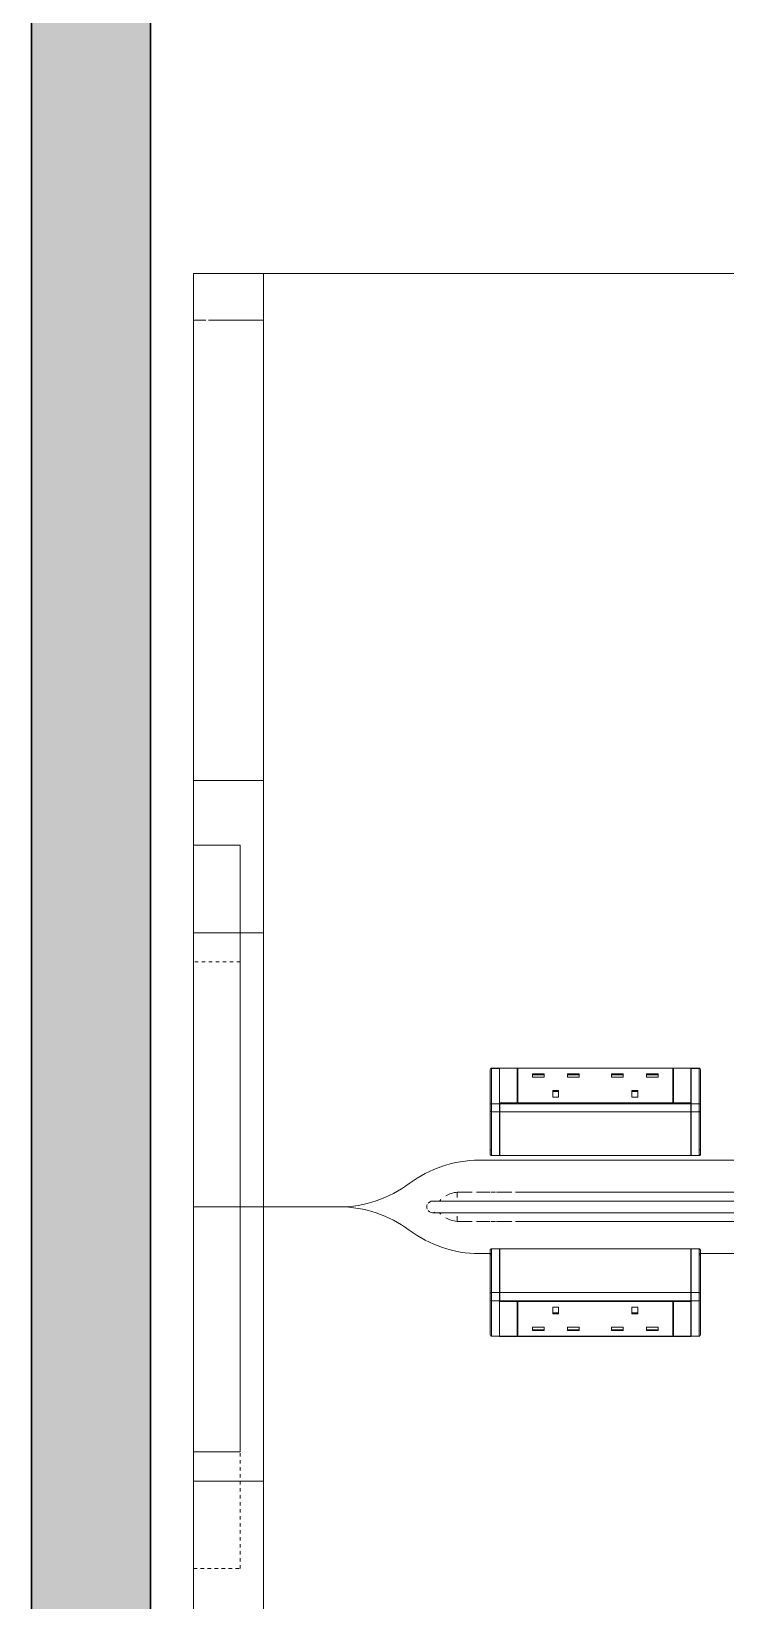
# Model space of a CAD drawing. Header units: millimetres. Extents: x 79795 to 317870, y -36033 to 97293.
# Drawn here: x 162751 to 163346, y 16812 to 18157 of the extents above; entities that cross this region are included whole.
import ezdxf

# ---------------------------------------------------------------- set-up
doc = ezdxf.new("R2010")
doc.units = ezdxf.units.MM
doc.header["$MEASUREMENT"] = 0
doc.linetypes.add('Dash', pattern=[6, 3, -3])
for name, color, linetype, lineweight in [('CSM-STL-XX-ZZ-M3-A-XXXX-00001_detached _19_04_21__rvt-1-Level 4$0$A-WALL-PATT', 7, 'CONTINUOUS', 9), ('CSM-STL-XX-ZZ-M3-A-XXXX-00001_detached _19_04_21__rvt-1-Level 4$0$I-WALL', 7, 'CONTINUOUS', 9), ('I-FURN', 8, 'CONTINUOUS', 9), ('I-FURN-HDLN', 8, 'Dash', 9)]:
    doc.layers.add(name, color=color, linetype=linetype, lineweight=lineweight)

msp = doc.modelspace()

# ---------------------------------------------------------------- hatches: boundary and pattern name
at = {"layer": 'CSM-STL-XX-ZZ-M3-A-XXXX-00001_detached _19_04_21__rvt-1-Level 4$0$A-WALL-PATT'}
h = msp.add_hatch(color=256, dxfattribs=at)
h.paths.add_polyline_path([(162852.8, 15209.3), (162852.8, 19329.8), (162750.8, 19329.8), (162750.8, 15209.3), (162773, 15209.3)], flags=0)
h.paths.add_polyline_path([(162852.8, 20339.8), (162852.8, 23260.3), (162750.8, 23260.3), (162750.8, 20339.8), (162773, 20339.8)], flags=0)

# ---------------------------------------------------------------- linework, layer by layer
at = {"layer": 'CSM-STL-XX-ZZ-M3-A-XXXX-00001_detached _19_04_21__rvt-1-Level 4$0$I-WALL', "lineweight": 30}
for p, q in [((162750.8, 19329.8), (162750.8, 15209.3)), ((162852.8, 15209.3), (162852.8, 19329.8))]:
    msp.add_line(p, q, dxfattribs=at)
at = {"layer": 'I-FURN'}
for p, q in [((162889.8, 17514.8), (162889.8, 17949.4)), ((162889.8, 17949.4), (162889.8, 17909.4)), ((162949.8, 17949.4), (162889.8, 17949.4)), ((162949.8, 17949.4), (162889.8, 17949.4)), ((164489.8, 17949.4), (162889.8, 17949.4)), ((162889.8, 17949.4), (162889.8, 17149.4)), ((162889.8, 17149.4), (162889.8, 17949.4)), ((162889.8, 17949.4), (164489.8, 17949.4)), ((162949.8, 17909.4), (162949.8, 17949.4)), ((162949.8, 17949.4), (162949.8, 17514.8)), ((162889.8, 17909.4), (162889.8, 16389.4)), ((162900.4, 17909.4), (162889.8, 17909.4)), ((162900.4, 17909.4), (162889.8, 17909.4)), ((162949.8, 17909.4), (162902.7, 17909.4)), ((162949.8, 17909.4), (162902.7, 17909.4)), ((162949.8, 16389.4), (162949.8, 17909.4)), ((162889.8, 17384.4), (162889.8, 17514.8)), ((162949.8, 17514.8), (162889.8, 17514.8)), ((162949.8, 17514.8), (162889.8, 17514.8)), ((162949.8, 17514.8), (162949.8, 17384.4)), ((162929.8, 17459.4), (162889.8, 17459.4)), ((162889.8, 17459.4), (162889.8, 16939.4)), ((162929.8, 16939.4), (162929.8, 17459.4)), ((162889.8, 16914.4), (162889.8, 17384.4)), ((162949.8, 17384.4), (162889.8, 17384.4)), ((162949.8, 17384.4), (162889.8, 17384.4)), ((162949.8, 17384.4), (162949.8, 16914.4)), ((163144.2, 17267.2), (163144.2, 17237)), ((163144.2, 17267.2), (163144.2, 17237)), ((163144.4, 17267.9), (163144.4, 17267.9)), ((163152.2, 17268.2), (163145.2, 17268.2)), ((163145.2, 17268.1), (163145.2, 17268.2)), ((163152.2, 17268.2), (163145.2, 17268.2)), ((163152.2, 17268.2), (163145.2, 17268.2)), ((163145.2, 17237.8), (163145.2, 17268.1)), ((163145.2, 17268.1), (163152.2, 17268.1)), ((163152.2, 17268.4), (163167.2, 17268.4)), ((163152.2, 17238.6), (163152.2, 17268.4)), ((163152.2, 17268.1), (163152.2, 17268.2)), ((163152.2, 17237.8), (163152.2, 17268.1)), ((163316.2, 17268.2), (163152.3, 17268.2)), ((163167.2, 17268.4), (163167.2, 17238.6)), ((163167.2, 17268.1), (163167.7, 17268.1)), ((163167.7, 17268.4), (163300.7, 17268.4)), ((163167.7, 17268.4), (163167.7, 17238.6)), ((163180.3, 17263.4), (163180.3, 17260.5)), ((163190.3, 17263.4), (163180.3, 17263.4)), ((163190.3, 17262.7), (163180.3, 17262.7)), ((163190.3, 17260.5), (163180.3, 17260.5)), ((163190.3, 17263.4), (163190.3, 17260.5)), ((163210.3, 17263.4), (163210.3, 17260.5)), ((163220.3, 17263.4), (163210.3, 17263.4)), ((163220.3, 17262.7), (163210.3, 17262.7)), ((163220.3, 17260.5), (163210.3, 17260.5)), ((163220.3, 17263.4), (163220.3, 17260.5)), ((163248.1, 17263.4), (163248.1, 17260.5)), ((163258.1, 17263.4), (163248.1, 17263.4)), ((163258.1, 17262.7), (163248.1, 17262.7)), ((163258.1, 17260.5), (163248.1, 17260.5)), ((163258.1, 17263.4), (163258.1, 17260.5)), ((163278.1, 17263.4), (163278.1, 17260.5)), ((163288.1, 17263.4), (163278.1, 17263.4)), ((163288.1, 17262.7), (163278.1, 17262.7)), ((163288.1, 17260.5), (163278.1, 17260.5)), ((163288.1, 17263.4), (163288.1, 17260.5)), ((163300.7, 17268.4), (163300.7, 17238.6)), ((163300.7, 17268.1), (163301.2, 17268.1)), ((163301.2, 17238.6), (163301.2, 17268.4)), ((163301.2, 17268.4), (163316.2, 17268.4)), ((163316.2, 17268.4), (163316.2, 17238.6)), ((163323.3, 17268.2), (163316.3, 17268.2)), ((163323.3, 17268.2), (163316.3, 17268.2)), ((163316.3, 17268.2), (163323.3, 17268.2)), ((163316.3, 17268.2), (163316.3, 17268.1)), ((163323.3, 17268.1), (163316.3, 17268.1)), ((163316.3, 17268.1), (163316.3, 17237.8)), ((163323.3, 17268.2), (163323.3, 17268.1)), ((163323.3, 17268.1), (163323.3, 17237.8)), ((163324, 17267.9), (163324.1, 17267.9)), ((163324.3, 17237), (163324.3, 17267.2)), ((163324.3, 17237), (163324.3, 17267.2)), ((163197.8, 17249.1), (163197.8, 17243.3)), ((163202.8, 17249.1), (163197.8, 17249.1)), ((163202.8, 17248.3), (163197.8, 17248.3)), ((163202.8, 17243.3), (163197.8, 17243.3)), ((163202.8, 17249.1), (163202.8, 17243.3)), ((163265.6, 17249.1), (163265.6, 17243.3)), ((163270.6, 17249.1), (163265.6, 17249.1)), ((163270.6, 17248.3), (163265.6, 17248.3)), ((163265.6, 17243.3), (163270.6, 17243.3)), ((163270.6, 17243.3), (163270.6, 17249.1)), ((163144.2, 17198.4), (163144.2, 17237)), ((163144.2, 17237), (163144.2, 17231.4)), ((163144.2, 17231.4), (163144.2, 17194.4)), ((163145.2, 17230.9), (163145.2, 17237.8)), ((163145.2, 17237.8), (163152.2, 17237.8)), ((163145.2, 17193.4), (163145.2, 17230.9)), ((163145.2, 17230.9), (163152.2, 17230.9)), ((163167.2, 17238.6), (163152.2, 17238.6)), ((163152.2, 17238.6), (163152.2, 17236.2)), ((163152.2, 17230.9), (163152.2, 17237.8)), ((163152.2, 17193.4), (163152.2, 17230.9)), ((163152.3, 17238.4), (163167.2, 17238.4)), ((163152.3, 17237.8), (163152.3, 17238.4)), ((163152.3, 17237.8), (163152.3, 17230.9)), ((163316.2, 17237.8), (163152.3, 17237.8)), ((163152.3, 17230.9), (163152.3, 17193.4)), ((163316.2, 17230.9), (163152.3, 17230.9)), ((163300.7, 17238.6), (163167.7, 17238.6)), ((163167.7, 17238.4), (163300.7, 17238.4)), ((163316.2, 17238.6), (163301.2, 17238.6)), ((163301.2, 17238.4), (163316.2, 17238.4)), ((163316.2, 17238.4), (163316.2, 17237.8)), ((163316.2, 17230.9), (163316.2, 17237.8)), ((163316.2, 17193.4), (163316.2, 17230.9)), ((163323.3, 17237.8), (163316.3, 17237.8)), ((163316.3, 17237.8), (163316.3, 17230.9)), ((163323.3, 17230.9), (163316.3, 17230.9)), ((163316.3, 17230.9), (163316.3, 17193.4)), ((163323.3, 17237.8), (163323.3, 17230.9)), ((163323.3, 17230.9), (163323.3, 17193.4)), ((163324.3, 17237), (163324.3, 17198.4)), ((163324.3, 17231.4), (163324.3, 17237)), ((163324.3, 17194.4), (163324.3, 17231.4)), ((163134.8, 17189.4), (164244.8, 17189.4)), ((164244.8, 17189.4), (163134.8, 17189.4)), ((163145.2, 17198.4), (163144.2, 17198.4)), ((163144.2, 17194.4), (163144.2, 17198.4)), ((163144.2, 17194.4), (163144.2, 17194.4)), ((163145.2, 17193.4), (163152.2, 17193.4)), ((163145.2, 17193.4), (163152.2, 17193.4)), ((163152.3, 17193.4), (163316.2, 17193.4)), ((163316.2, 17193.4), (163152.3, 17193.4)), ((163316.3, 17193.4), (163323.3, 17193.4)), ((163323.3, 17193.4), (163316.3, 17193.4)), ((163324.3, 17198.4), (163323.3, 17198.4)), ((163324.3, 17198.4), (163324.3, 17194.4)), ((163014.8, 17149.4), (162889.8, 17149.4)), ((162889.8, 17149.4), (162889.8, 16349.4)), ((162889.8, 16349.4), (162889.8, 17149.4)), ((162889.8, 17149.4), (163014.8, 17149.4)), ((162889.8, 17149.4), (163014.8, 17149.4)), ((163014.8, 17149.4), (162889.8, 17149.4)), ((163094.9, 17154.4), (163094.8, 17154.4)), ((163094.8, 17154.4), (163094.8, 17154.4)), ((163095.1, 17154.4), (163094.9, 17154.4)), ((163095.4, 17154.4), (163095.1, 17154.4)), ((163095.9, 17154.4), (163095.4, 17154.4)), ((163096.4, 17154.4), (163095.9, 17154.4)), ((163097.1, 17154.4), (163096.4, 17154.4)), ((163097.8, 17154.4), (163097.1, 17154.4)), ((163098.7, 17154.4), (163097.8, 17154.4)), ((163099.7, 17154.4), (163098.7, 17154.4)), ((163100.7, 17154.4), (163099.7, 17154.4)), ((163101.9, 17154.4), (163100.7, 17154.4)), ((163103.2, 17154.4), (163101.9, 17154.4)), ((163104.6, 17154.4), (163103.2, 17154.4)), ((163106.1, 17154.4), (163104.6, 17154.4)), ((163107.7, 17154.4), (163106.1, 17154.4)), ((163109.3, 17154.4), (163107.7, 17154.4)), ((163111.1, 17154.4), (163109.3, 17154.4)), ((163112.9, 17154.4), (163111.1, 17154.4)), ((163114.9, 17154.4), (163112.9, 17154.4)), ((163116.9, 17154.4), (163114.9, 17154.4)), ((163115.7, 17161.9), (163115.7, 17157.4)), ((163115.7, 17161.9), (163119.2, 17161.9)), ((163119, 17154.4), (163116.9, 17154.4)), ((163121.2, 17154.4), (163119, 17154.4)), ((163119.5, 17161.9), (163120.4, 17161.9)), ((163120.8, 17161.9), (163128.8, 17161.9)), ((163123.4, 17154.4), (163121.2, 17154.4)), ((163125.7, 17154.4), (163123.4, 17154.4)), ((163128.1, 17154.4), (163125.7, 17154.4)), ((163130.5, 17154.4), (163128.1, 17154.4)), ((163133, 17154.4), (163130.5, 17154.4)), ((163132.3, 17161.9), (163143.8, 17161.9)), ((163135.5, 17154.4), (163133, 17154.4)), ((163138.1, 17154.4), (163135.5, 17154.4)), ((163140.8, 17154.4), (163138.1, 17154.4)), ((163143.4, 17154.4), (163140.8, 17154.4)), ((163146.1, 17154.4), (163143.4, 17154.4)), ((163144.6, 17161.9), (163148.7, 17161.9)), ((163148.9, 17154.4), (163146.1, 17154.4)), ((163151.7, 17154.4), (163148.9, 17154.4)), ((163149.6, 17161.9), (163162.8, 17161.9)), ((163154.4, 17154.4), (163151.7, 17154.4)), ((163157.3, 17154.4), (163154.4, 17154.4)), ((163160.1, 17154.4), (163157.3, 17154.4)), ((163162.9, 17154.4), (163160.1, 17154.4)), ((163165.7, 17154.4), (163162.9, 17154.4)), ((163165.7, 17161.9), (164203.9, 17161.9)), ((164203.9, 17154.4), (163165.7, 17154.4)), ((163094.8, 17144.4), (163094.9, 17144.4)), ((163094.9, 17144.4), (163095.1, 17144.4)), ((163095.1, 17144.4), (163095.3, 17144.4)), ((163095.3, 17144.4), (163095.7, 17144.4)), ((163095.7, 17144.4), (163096.2, 17144.4)), ((163096.2, 17144.4), (163096.9, 17144.4)), ((163096.9, 17144.4), (163097.6, 17144.4)), ((163097.6, 17144.4), (163098.4, 17144.4)), ((163098.4, 17144.4), (163099.4, 17144.4)), ((163099.4, 17144.4), (163100.4, 17144.4)), ((163100.4, 17144.4), (163101.6, 17144.4)), ((163101.6, 17144.4), (163102.8, 17144.4)), ((163102.8, 17144.4), (163104.2, 17144.4)), ((163104.2, 17144.4), (163105.7, 17144.4)), ((163105.7, 17144.4), (163107.2, 17144.4)), ((163107.2, 17144.4), (163108.9, 17144.4)), ((163108.9, 17144.4), (163110.6, 17144.4)), ((163110.6, 17144.4), (163112.4, 17144.4)), ((163112.4, 17144.4), (163114.3, 17144.4)), ((163114.3, 17144.4), (163116.3, 17144.4)), ((163115.7, 17141.5), (163115.7, 17136.9)), ((163119.2, 17136.9), (163115.7, 17136.9)), ((163116.3, 17144.4), (163118.4, 17144.4)), ((163118.4, 17144.4), (163120.6, 17144.4)), ((163120.4, 17136.9), (163119.5, 17136.9)), ((163120.6, 17144.4), (163122.8, 17144.4)), ((163128.8, 17136.9), (163120.8, 17136.9)), ((163122.8, 17144.4), (163125.1, 17144.4)), ((163125.1, 17144.4), (163127.4, 17144.4)), ((163127.4, 17144.4), (163129.8, 17144.4)), ((163129.8, 17144.4), (163132.3, 17144.4)), ((163132.3, 17144.4), (163134.8, 17144.4)), ((163143.8, 17136.9), (163132.3, 17136.9)), ((163134.8, 17144.4), (163137.4, 17144.4)), ((163137.4, 17144.4), (163140, 17144.4)), ((163140, 17144.4), (163142.7, 17144.4)), ((163142.7, 17144.4), (163145.4, 17144.4)), ((163148.7, 17136.9), (163144.6, 17136.9)), ((163145.4, 17144.4), (163148.1, 17144.4)), ((163148.1, 17144.4), (163150.9, 17144.4)), ((163162.8, 17136.9), (163149.6, 17136.9)), ((163150.9, 17144.4), (163153.7, 17144.4)), ((163153.7, 17144.4), (163156.5, 17144.4)), ((163156.5, 17144.4), (163159.3, 17144.4)), ((163159.3, 17144.4), (163162.1, 17144.4)), ((163162.1, 17144.4), (163165, 17144.4)), ((163165, 17144.4), (163165.7, 17144.4)), ((163165.7, 17144.4), (164203.9, 17144.4)), ((164203.9, 17136.9), (163165.7, 17136.9)), ((163145.2, 17109.4), (163134.8, 17109.4)), ((163134.8, 17109.4), (163145.2, 17109.4)), ((163144.2, 17108.4), (163144.2, 17112.4)), ((163144.2, 17112.4), (163144.2, 17075.4)), ((163152.2, 17113.4), (163145.2, 17113.4)), ((163145.2, 17075.9), (163145.2, 17113.4)), ((163145.2, 17113.4), (163152.2, 17113.4)), ((163152.2, 17075.9), (163152.2, 17113.4)), ((163316.2, 17113.4), (163152.3, 17113.4)), ((163152.3, 17113.4), (163316.2, 17113.4)), ((163152.3, 17113.4), (163152.3, 17075.9)), ((163316.2, 17075.9), (163316.2, 17113.4)), ((163323.3, 17113.4), (163316.3, 17113.4)), ((163323.3, 17113.4), (163316.3, 17113.4)), ((163316.3, 17113.4), (163316.3, 17075.9)), ((163323.3, 17113.4), (163323.3, 17075.9)), ((164244.8, 17109.4), (163323.3, 17109.4)), ((163323.3, 17109.4), (164244.8, 17109.4)), ((163324.3, 17112.4), (163324.3, 17112.4)), ((163324.3, 17075.4), (163324.3, 17112.4)), ((163324.3, 17112.4), (163324.3, 17108.4)), ((163144.2, 17108.4), (163145.2, 17108.4)), ((163144.2, 17069.8), (163144.2, 17108.4)), ((163323.3, 17108.4), (163324.3, 17108.4)), ((163324.3, 17108.4), (163324.3, 17069.8)), ((163144.2, 17075.4), (163144.2, 17069.8)), ((163144.2, 17069.8), (163144.2, 17039.6)), ((163144.2, 17069.8), (163144.2, 17039.6)), ((163145.2, 17069), (163145.2, 17075.9)), ((163145.2, 17075.9), (163152.2, 17075.9)), ((163145.2, 17038.7), (163145.2, 17069)), ((163145.2, 17069), (163152.2, 17069)), ((163152.2, 17069), (163152.2, 17075.9)), ((163152.2, 17038.7), (163152.2, 17069)), ((163152.2, 17068.2), (163167.2, 17068.2)), ((163152.2, 17038.4), (163152.2, 17068.2)), ((163152.3, 17075.9), (163316.2, 17075.9)), ((163152.3, 17075.9), (163152.3, 17069)), ((163152.3, 17069), (163316.2, 17069)), ((163152.3, 17068.4), (163152.3, 17069)), ((163167.2, 17068.4), (163152.3, 17068.4)), ((163167.2, 17068.2), (163167.2, 17038.4)), ((163300.7, 17068.4), (163167.7, 17068.4)), ((163167.7, 17068.2), (163300.7, 17068.2)), ((163167.7, 17038.4), (163167.7, 17068.2)), ((163300.7, 17038.4), (163300.7, 17068.2)), ((163316.2, 17068.4), (163301.2, 17068.4)), ((163301.2, 17068.2), (163316.2, 17068.2)), ((163301.2, 17038.4), (163301.2, 17068.2)), ((163316.2, 17069), (163316.2, 17075.9)), ((163316.2, 17068.2), (163316.2, 17070.6)), ((163316.2, 17069), (163316.2, 17068.4)), ((163316.2, 17068.2), (163316.2, 17038.4)), ((163323.3, 17075.9), (163316.3, 17075.9)), ((163316.3, 17075.9), (163316.3, 17069)), ((163323.3, 17069), (163316.3, 17069)), ((163316.3, 17069), (163316.3, 17038.7)), ((163323.3, 17075.9), (163323.3, 17069)), ((163323.3, 17069), (163323.3, 17038.7)), ((163324.3, 17069.8), (163324.3, 17075.4)), ((163324.3, 17039.6), (163324.3, 17069.8)), ((163324.3, 17039.6), (163324.3, 17069.8)), ((163202.8, 17063.5), (163197.8, 17063.5)), ((163197.8, 17063.5), (163197.8, 17057.7)), ((163197.8, 17058.5), (163202.8, 17058.5)), ((163197.8, 17057.7), (163202.8, 17057.7)), ((163202.8, 17057.7), (163202.8, 17063.5)), ((163265.6, 17057.7), (163265.6, 17063.5)), ((163265.6, 17063.5), (163270.6, 17063.5)), ((163265.6, 17058.5), (163270.6, 17058.5)), ((163265.6, 17057.7), (163270.6, 17057.7)), ((163270.6, 17057.7), (163270.6, 17063.5)), ((163180.3, 17043.4), (163180.3, 17046.3)), ((163180.3, 17046.3), (163190.3, 17046.3)), ((163180.3, 17044.1), (163190.3, 17044.1)), ((163180.3, 17043.4), (163190.3, 17043.4)), ((163190.3, 17043.4), (163190.3, 17046.3)), ((163210.3, 17043.4), (163210.3, 17046.3)), ((163210.3, 17046.3), (163220.3, 17046.3)), ((163210.3, 17044.1), (163220.3, 17044.1)), ((163210.3, 17043.4), (163220.3, 17043.4)), ((163220.3, 17043.4), (163220.3, 17046.3)), ((163248.1, 17043.4), (163248.1, 17046.3)), ((163248.1, 17046.3), (163258.1, 17046.3)), ((163248.1, 17044.1), (163258.1, 17044.1)), ((163248.1, 17043.4), (163258.1, 17043.4)), ((163258.1, 17043.4), (163258.1, 17046.3)), ((163278.1, 17043.4), (163278.1, 17046.3)), ((163278.1, 17046.3), (163288.1, 17046.3)), ((163278.1, 17044.1), (163288.1, 17044.1)), ((163278.1, 17043.4), (163288.1, 17043.4)), ((163288.1, 17043.4), (163288.1, 17046.3)), ((163144.4, 17038.9), (163144.4, 17038.9)), ((163145.2, 17038.6), (163145.2, 17038.7)), ((163145.2, 17038.7), (163152.2, 17038.7)), ((163145.2, 17038.6), (163152.2, 17038.6)), ((163145.2, 17038.6), (163152.2, 17038.6)), ((163152.2, 17038.6), (163145.2, 17038.6)), ((163152.2, 17038.6), (163152.2, 17038.7)), ((163167.2, 17038.4), (163152.2, 17038.4)), ((163152.3, 17038.6), (163316.2, 17038.6)), ((163167.7, 17038.7), (163167.2, 17038.7)), ((163300.7, 17038.4), (163167.7, 17038.4)), ((163301.2, 17038.7), (163300.7, 17038.7)), ((163316.2, 17038.4), (163301.2, 17038.4)), ((163323.3, 17038.7), (163316.3, 17038.7)), ((163316.3, 17038.7), (163316.3, 17038.6)), ((163316.3, 17038.6), (163323.3, 17038.6)), ((163316.3, 17038.6), (163323.3, 17038.6)), ((163316.3, 17038.6), (163323.3, 17038.6)), ((163323.3, 17038.7), (163323.3, 17038.6)), ((163324.1, 17038.9), (163324, 17038.9)), ((162889.8, 16939.4), (162929.8, 16939.4)), ((162889.8, 16784.4), (162889.8, 16914.4)), ((162949.8, 16914.4), (162889.8, 16914.4)), ((162949.8, 16914.4), (162889.8, 16914.4)), ((162949.8, 16914.4), (162949.8, 16784.4))]:
    msp.add_line(p, q, dxfattribs=at)
at = {"layer": 'I-FURN', "flags": 128}
for points in [[(163144.7, 17268.1), (163144.7, 17268.1), (163144.7, 17268.1), (163144.8, 17268.2), (163144.8, 17268.2), (163144.8, 17268.2), (163144.9, 17268.2), (163144.9, 17268.2), (163144.9, 17268.2), (163145, 17268.2), (163145, 17268.2), (163145.1, 17268.2), (163145.1, 17268.2), (163145.1, 17268.2), (163145.2, 17268.2)], [(163323.3, 17268.2), (163323.3, 17268.2), (163323.4, 17268.2), (163323.4, 17268.2), (163323.4, 17268.2), (163323.5, 17268.2), (163323.5, 17268.2), (163323.6, 17268.2), (163323.6, 17268.2), (163323.6, 17268.2), (163323.7, 17268.2), (163323.7, 17268.1), (163323.7, 17268.1), (163323.8, 17268.1)], [(163144.2, 17237), (163144.2, 17236.9), (163144.2, 17236.8), (163144.2, 17236.7), (163144.2, 17236.6), (163144.2, 17236.4), (163144.2, 17236.3), (163144.2, 17236.2), (163144.2, 17236.1), (163144.2, 17235.9), (163144.2, 17235.8), (163144.2, 17235.7), (163144.2, 17235.5), (163144.2, 17235.4), (163144.2, 17235.2), (163144.2, 17235.1), (163144.2, 17234.9), (163144.2, 17234.8), (163144.2, 17234.6), (163144.2, 17234.5), (163144.2, 17234.3), (163144.2, 17234.2), (163144.2, 17234), (163144.2, 17233.8), (163144.2, 17233.7), (163144.2, 17233.5), (163144.2, 17233.4), (163144.2, 17233.2), (163144.2, 17233), (163144.2, 17232.9), (163144.2, 17232.7), (163144.2, 17232.6), (163144.2, 17232.4), (163144.2, 17232.3), (163144.2, 17232.1), (163144.2, 17232), (163144.2, 17231.8), (163144.2, 17231.7), (163144.2, 17231.6), (163144.2, 17231.4)], [(163144.2, 17231.4), (163144.2, 17228.6), (163144.2, 17225.9), (163144.2, 17223.3), (163144.2, 17220.8), (163144.2, 17218.4), (163144.2, 17216), (163144.2, 17213.8), (163144.2, 17211.7), (163144.2, 17209.7), (163144.2, 17207.8), (163144.2, 17206), (163144.2, 17204.3), (163144.2, 17202.8), (163144.2, 17201.3), (163144.2, 17200), (163144.2, 17198.9), (163144.2, 17197.8), (163144.2, 17196.9), (163144.2, 17196.1), (163144.2, 17195.5), (163144.2, 17195), (163144.2, 17194.6), (163144.2, 17194.4)], [(163324.3, 17231.4), (163324.3, 17231.6), (163324.3, 17231.7), (163324.3, 17231.8), (163324.3, 17232), (163324.3, 17232.1), (163324.3, 17232.3), (163324.3, 17232.4), (163324.3, 17232.6), (163324.3, 17232.7), (163324.3, 17232.9), (163324.3, 17233), (163324.3, 17233.2), (163324.3, 17233.4), (163324.3, 17233.5), (163324.3, 17233.7), (163324.3, 17233.8), (163324.3, 17234), (163324.3, 17234.2), (163324.3, 17234.3), (163324.3, 17234.5), (163324.3, 17234.6), (163324.3, 17234.8), (163324.3, 17234.9), (163324.3, 17235.1), (163324.3, 17235.2), (163324.3, 17235.4), (163324.3, 17235.5), (163324.3, 17235.7), (163324.3, 17235.8), (163324.3, 17235.9), (163324.3, 17236.1), (163324.3, 17236.2), (163324.3, 17236.3), (163324.3, 17236.4), (163324.3, 17236.6), (163324.3, 17236.7), (163324.3, 17236.8), (163324.3, 17236.9), (163324.3, 17237)], [(163324.3, 17194.4), (163324.3, 17194.7), (163324.3, 17195.1), (163324.3, 17195.6), (163324.3, 17196.3), (163324.3, 17197.1), (163324.3, 17198.1), (163324.3, 17199.2), (163324.3, 17200.4), (163324.3, 17201.7), (163324.3, 17203.2), (163324.3, 17204.8), (163324.3, 17206.5), (163324.3, 17208.3), (163324.3, 17210.2), (163324.3, 17212.3), (163324.3, 17214.4), (163324.3, 17216.7), (163324.3, 17219), (163324.3, 17221.5), (163324.3, 17224), (163324.3, 17226.7), (163324.3, 17229.4), (163324.3, 17231.4)], [(163144.2, 17194.4), (163144.2, 17194.4), (163144.2, 17194.4), (163144.2, 17194.4), (163144.2, 17194.4), (163144.2, 17194.5), (163144.2, 17194.5), (163144.2, 17194.5), (163144.2, 17194.6), (163144.2, 17194.6), (163144.2, 17194.7), (163144.2, 17194.8), (163144.2, 17194.8), (163144.2, 17194.9), (163144.2, 17195), (163144.2, 17195.1), (163144.2, 17195.2), (163144.2, 17195.3), (163144.2, 17195.4), (163144.2, 17195.5), (163144.2, 17195.6), (163144.2, 17195.7), (163144.2, 17195.8), (163144.2, 17196), (163144.2, 17196.1), (163144.2, 17196.2), (163144.2, 17196.4), (163144.2, 17196.5), (163144.2, 17196.6), (163144.2, 17196.8), (163144.2, 17196.9), (163144.2, 17197.1), (163144.2, 17197.2), (163144.2, 17197.4), (163144.2, 17197.6), (163144.2, 17197.7), (163144.2, 17197.9), (163144.2, 17198), (163144.2, 17198.2), (163144.2, 17198.3), (163144.2, 17198.4)], [(163145.2, 17193.4), (163145.1, 17193.4), (163145.1, 17193.4), (163145, 17193.4), (163145, 17193.4), (163145, 17193.4), (163144.9, 17193.4), (163144.9, 17193.4), (163144.8, 17193.4), (163144.8, 17193.5), (163144.8, 17193.5), (163144.7, 17193.5), (163144.7, 17193.5), (163144.7, 17193.5), (163144.6, 17193.5), (163144.6, 17193.6), (163144.6, 17193.6), (163144.5, 17193.6), (163144.5, 17193.6), (163144.5, 17193.7), (163144.4, 17193.7), (163144.4, 17193.7), (163144.4, 17193.8), (163144.4, 17193.8), (163144.3, 17193.8), (163144.3, 17193.9), (163144.3, 17193.9), (163144.3, 17193.9), (163144.3, 17194), (163144.2, 17194), (163144.2, 17194), (163144.2, 17194.1), (163144.2, 17194.1), (163144.2, 17194.1), (163144.2, 17194.2), (163144.2, 17194.2), (163144.2, 17194.3), (163144.2, 17194.3), (163144.2, 17194.3), (163144.2, 17194.4), (163144.2, 17194.4)], [(163324.3, 17194.4), (163324.3, 17194.4), (163324.3, 17194.3), (163324.3, 17194.3), (163324.3, 17194.2), (163324.3, 17194.2), (163324.3, 17194.2), (163324.2, 17194.1), (163324.2, 17194.1), (163324.2, 17194), (163324.2, 17194), (163324.2, 17194), (163324.2, 17193.9), (163324.1, 17193.9), (163324.1, 17193.9), (163324.1, 17193.8), (163324.1, 17193.8), (163324.1, 17193.8), (163324, 17193.7), (163324, 17193.7), (163324, 17193.7), (163323.9, 17193.6), (163323.9, 17193.6), (163323.9, 17193.6), (163323.9, 17193.6), (163323.8, 17193.6), (163323.8, 17193.5), (163323.8, 17193.5), (163323.7, 17193.5), (163323.7, 17193.5), (163323.6, 17193.5), (163323.6, 17193.4), (163323.6, 17193.4), (163323.5, 17193.4), (163323.5, 17193.4), (163323.5, 17193.4), (163323.4, 17193.4), (163323.4, 17193.4), (163323.3, 17193.4), (163323.3, 17193.4), (163323.3, 17193.4)], [(163324.3, 17198.4), (163324.3, 17198.2), (163324.3, 17198.1), (163324.3, 17197.9), (163324.3, 17197.8), (163324.3, 17197.6), (163324.3, 17197.4), (163324.3, 17197.3), (163324.3, 17197.1), (163324.3, 17197), (163324.3, 17196.8), (163324.3, 17196.7), (163324.3, 17196.5), (163324.3, 17196.4), (163324.3, 17196.3), (163324.3, 17196.1), (163324.3, 17196), (163324.3, 17195.9), (163324.3, 17195.8), (163324.3, 17195.6), (163324.3, 17195.5), (163324.3, 17195.4), (163324.3, 17195.3), (163324.3, 17195.2), (163324.3, 17195.1), (163324.3, 17195), (163324.3, 17194.9), (163324.3, 17194.9), (163324.3, 17194.8), (163324.3, 17194.7), (163324.3, 17194.7), (163324.3, 17194.6), (163324.3, 17194.6), (163324.3, 17194.5), (163324.3, 17194.5), (163324.3, 17194.5), (163324.3, 17194.4), (163324.3, 17194.4), (163324.3, 17194.4), (163324.3, 17194.4)], [(163324.3, 17194.4), (163324.3, 17194.4), (163324.3, 17194.4)], [(163144.2, 17112.4), (163144.2, 17112.5), (163144.2, 17112.5), (163144.2, 17112.5), (163144.2, 17112.6), (163144.2, 17112.6), (163144.2, 17112.6), (163144.2, 17112.7), (163144.2, 17112.7), (163144.2, 17112.8), (163144.2, 17112.8), (163144.3, 17112.8), (163144.3, 17112.9), (163144.3, 17112.9), (163144.3, 17112.9), (163144.3, 17113), (163144.4, 17113), (163144.4, 17113), (163144.4, 17113.1), (163144.4, 17113.1), (163144.5, 17113.1), (163144.5, 17113.2), (163144.5, 17113.2), (163144.6, 17113.2), (163144.6, 17113.2), (163144.6, 17113.3), (163144.7, 17113.3), (163144.7, 17113.3), (163144.7, 17113.3), (163144.8, 17113.3), (163144.8, 17113.3), (163144.8, 17113.4), (163144.9, 17113.4), (163144.9, 17113.4), (163144.9, 17113.4), (163145, 17113.4), (163145, 17113.4), (163145.1, 17113.4), (163145.1, 17113.4), (163145.1, 17113.4), (163145.2, 17113.4)], [(163144.2, 17108.4), (163144.2, 17108.6), (163144.2, 17108.7), (163144.2, 17108.9), (163144.2, 17109), (163144.2, 17109.2), (163144.2, 17109.4), (163144.2, 17109.5), (163144.2, 17109.7), (163144.2, 17109.8), (163144.2, 17110), (163144.2, 17110.1), (163144.2, 17110.3), (163144.2, 17110.4), (163144.2, 17110.5), (163144.2, 17110.7), (163144.2, 17110.8), (163144.2, 17110.9), (163144.2, 17111), (163144.2, 17111.2), (163144.2, 17111.3), (163144.2, 17111.4), (163144.2, 17111.5), (163144.2, 17111.6), (163144.2, 17111.7), (163144.2, 17111.8), (163144.2, 17111.9), (163144.2, 17111.9), (163144.2, 17112), (163144.2, 17112.1), (163144.2, 17112.1), (163144.2, 17112.2), (163144.2, 17112.2), (163144.2, 17112.3), (163144.2, 17112.3), (163144.2, 17112.4), (163144.2, 17112.4), (163144.2, 17112.4), (163144.2, 17112.4), (163144.2, 17112.4)], [(163144.2, 17112.4), (163144.2, 17112.4), (163144.2, 17112.4)], [(163144.2, 17112.4), (163144.2, 17112.1), (163144.2, 17111.7), (163144.2, 17111.2), (163144.2, 17110.5), (163144.2, 17109.7), (163144.2, 17108.7), (163144.2, 17107.6), (163144.2, 17106.4), (163144.2, 17105.1), (163144.2, 17103.6), (163144.2, 17102), (163144.2, 17100.3), (163144.2, 17098.5), (163144.2, 17096.6), (163144.2, 17094.6), (163144.2, 17092.4), (163144.2, 17090.1), (163144.2, 17087.8), (163144.2, 17085.3), (163144.2, 17082.8), (163144.2, 17080.1), (163144.2, 17077.4), (163144.2, 17075.4)], [(163323.3, 17113.4), (163323.3, 17113.4), (163323.4, 17113.4), (163323.4, 17113.4), (163323.4, 17113.4), (163323.5, 17113.4), (163323.5, 17113.4), (163323.6, 17113.4), (163323.6, 17113.4), (163323.6, 17113.3), (163323.7, 17113.3), (163323.7, 17113.3), (163323.7, 17113.3), (163323.8, 17113.3), (163323.8, 17113.3), (163323.8, 17113.2), (163323.9, 17113.2), (163323.9, 17113.2), (163323.9, 17113.2), (163324, 17113.1), (163324, 17113.1), (163324, 17113.1), (163324.1, 17113), (163324.1, 17113), (163324.1, 17113), (163324.1, 17113), (163324.1, 17112.9), (163324.2, 17112.9), (163324.2, 17112.8), (163324.2, 17112.8), (163324.2, 17112.8), (163324.2, 17112.7), (163324.2, 17112.7), (163324.2, 17112.7), (163324.3, 17112.6), (163324.3, 17112.6), (163324.3, 17112.5), (163324.3, 17112.5), (163324.3, 17112.5), (163324.3, 17112.4), (163324.3, 17112.4)], [(163324.3, 17075.4), (163324.3, 17078.2), (163324.3, 17080.9), (163324.3, 17083.5), (163324.3, 17086), (163324.3, 17088.4), (163324.3, 17090.8), (163324.3, 17093), (163324.3, 17095.1), (163324.3, 17097.1), (163324.3, 17099), (163324.3, 17100.8), (163324.3, 17102.5), (163324.3, 17104), (163324.3, 17105.5), (163324.3, 17106.8), (163324.3, 17107.9), (163324.3, 17109), (163324.3, 17109.9), (163324.3, 17110.7), (163324.3, 17111.3), (163324.3, 17111.8), (163324.3, 17112.2), (163324.3, 17112.4)], [(163324.3, 17112.4), (163324.3, 17112.4), (163324.3, 17112.4), (163324.3, 17112.4), (163324.3, 17112.4), (163324.3, 17112.3), (163324.3, 17112.3), (163324.3, 17112.3), (163324.3, 17112.2), (163324.3, 17112.2), (163324.3, 17112.1), (163324.3, 17112), (163324.3, 17112), (163324.3, 17111.9), (163324.3, 17111.8), (163324.3, 17111.7), (163324.3, 17111.6), (163324.3, 17111.5), (163324.3, 17111.4), (163324.3, 17111.3), (163324.3, 17111.2), (163324.3, 17111.1), (163324.3, 17111), (163324.3, 17110.8), (163324.3, 17110.7), (163324.3, 17110.6), (163324.3, 17110.4), (163324.3, 17110.3), (163324.3, 17110.2), (163324.3, 17110), (163324.3, 17109.9), (163324.3, 17109.7), (163324.3, 17109.6), (163324.3, 17109.4), (163324.3, 17109.2), (163324.3, 17109.1), (163324.3, 17108.9), (163324.3, 17108.8), (163324.3, 17108.6), (163324.3, 17108.5), (163324.3, 17108.4)], [(163144.2, 17075.4), (163144.2, 17075.2), (163144.2, 17075.1), (163144.2, 17075), (163144.2, 17074.8), (163144.2, 17074.7), (163144.2, 17074.5), (163144.2, 17074.4), (163144.2, 17074.2), (163144.2, 17074.1), (163144.2, 17073.9), (163144.2, 17073.8), (163144.2, 17073.6), (163144.2, 17073.4), (163144.2, 17073.3), (163144.2, 17073.1), (163144.2, 17073), (163144.2, 17072.8), (163144.2, 17072.6), (163144.2, 17072.5), (163144.2, 17072.3), (163144.2, 17072.2), (163144.2, 17072), (163144.2, 17071.9), (163144.2, 17071.7), (163144.2, 17071.6), (163144.2, 17071.4), (163144.2, 17071.3), (163144.2, 17071.1), (163144.2, 17071), (163144.2, 17070.9), (163144.2, 17070.7), (163144.2, 17070.6), (163144.2, 17070.5), (163144.2, 17070.4), (163144.2, 17070.3), (163144.2, 17070.1), (163144.2, 17070), (163144.2, 17069.9), (163144.2, 17069.8)], [(163324.3, 17069.8), (163324.3, 17069.9), (163324.3, 17070), (163324.3, 17070.1), (163324.3, 17070.3), (163324.3, 17070.4), (163324.3, 17070.5), (163324.3, 17070.6), (163324.3, 17070.7), (163324.3, 17070.9), (163324.3, 17071), (163324.3, 17071.1), (163324.3, 17071.3), (163324.3, 17071.4), (163324.3, 17071.6), (163324.3, 17071.7), (163324.3, 17071.9), (163324.3, 17072), (163324.3, 17072.2), (163324.3, 17072.3), (163324.3, 17072.5), (163324.3, 17072.6), (163324.3, 17072.8), (163324.3, 17073), (163324.3, 17073.1), (163324.3, 17073.3), (163324.3, 17073.4), (163324.3, 17073.6), (163324.3, 17073.8), (163324.3, 17073.9), (163324.3, 17074.1), (163324.3, 17074.2), (163324.3, 17074.4), (163324.3, 17074.5), (163324.3, 17074.7), (163324.3, 17074.8), (163324.3, 17075), (163324.3, 17075.1), (163324.3, 17075.2), (163324.3, 17075.4)], [(163145.2, 17038.6), (163145.1, 17038.6), (163145.1, 17038.6), (163145, 17038.6), (163145, 17038.6), (163145, 17038.6), (163144.9, 17038.6), (163144.9, 17038.6), (163144.8, 17038.6), (163144.8, 17038.6), (163144.8, 17038.6), (163144.7, 17038.7), (163144.7, 17038.7), (163144.7, 17038.7)], [(163323.8, 17038.7), (163323.8, 17038.7), (163323.7, 17038.7), (163323.7, 17038.6), (163323.6, 17038.6), (163323.6, 17038.6), (163323.6, 17038.6), (163323.5, 17038.6), (163323.5, 17038.6), (163323.5, 17038.6), (163323.4, 17038.6), (163323.4, 17038.6), (163323.3, 17038.6), (163323.3, 17038.6), (163323.3, 17038.6)]]:
    msp.add_lwpolyline(points, dxfattribs=at)
at = {"layer": 'I-FURN'}
for centre, radius, start, end in [((163134.8, 17089.4), 100, 90, 126.8699), ((163134.8, 17089.4), 100, 90, 126.8699), ((163014.8, 17249.4), 100, 270, 306.8699), ((163014.8, 17249.4), 100, 270, 306.8699), ((163014.8, 17049.4), 100, 53.1301, 90), ((163014.8, 17049.4), 100, 53.1301, 90), ((163094.8, 17149.4), 5, 157.635, 202.365), ((163094.8, 17149.4), 5, 68.1748, 142.7249), ((163107.7, 17149.4), 8.51, 133.4514, 144.4595), ((163118.1, 17138.5), 23.6, 95.6664, 120.8564), ((163094.8, 17149.4), 5, 217.2751, 291.8252), ((163107.7, 17149.4), 8.51, 215.5405, 226.5486), ((163118.1, 17160.4), 23.6, 239.1436, 264.3336), ((163134.8, 17209.4), 100, 233.1301, 270), ((163134.8, 17209.4), 100, 233.1301, 270)]:
    msp.add_arc(centre, radius, start, end, dxfattribs=at)
for centre, major_axis, ratio, start_param, end_param in [((163145.2, 17267.2), (-1, 0), 0.819152, 4.712389, 6.283185), ((163323.3, 17267.2), (1, 0), 0.819152, 0, 1.570796), ((163145.2, 17237), (-1, 0), 0.819152, 4.712389, 6.283185), ((163145.2, 17231.4), (-1, 0), 0.56467, 0, 1.570796), ((163323.3, 17237), (-1, 0), 0.819152, 3.141593, 4.712389), ((163323.3, 17231.4), (-1, 0), 0.56467, 1.570796, 3.141593), ((163145.2, 17194.4), (-1, 0), 0.998113, 0, 1.570796), ((163323.3, 17194.4), (-1, 0), 0.998113, 1.570796, 3.141593), ((163145.2, 17112.4), (1, 0), 0.998113, 1.570796, 3.141593), ((163323.3, 17112.4), (1, 0), 0.998113, 0, 1.570796), ((163145.2, 17075.4), (1, 0), 0.56467, 1.570796, 3.141593), ((163145.2, 17069.8), (1, 0), 0.819152, 3.141593, 4.712389), ((163323.3, 17075.4), (1, 0), 0.56467, 0, 1.570796), ((163323.3, 17069.8), (1, 0), 0.819152, 4.712389, 6.283185), ((163145.2, 17039.6), (-1, 0), 0.819152, 0, 1.570796), ((163323.3, 17039.6), (1, 0), 0.819152, 4.712389, 6.283185)]:
    msp.add_ellipse(centre, major_axis=major_axis, ratio=ratio, start_param=start_param, end_param=end_param, dxfattribs=at)
at = {"layer": 'I-FURN-HDLN'}
for p, q in [((162889.8, 17359.4), (162889.8, 16839.4)), ((162929.8, 17359.4), (162889.8, 17359.4)), ((162929.8, 16839.4), (162929.8, 17359.4)), ((162889.8, 16839.4), (162929.8, 16839.4))]:
    msp.add_line(p, q, dxfattribs=at)

doc.saveas('drawing.dxf')
